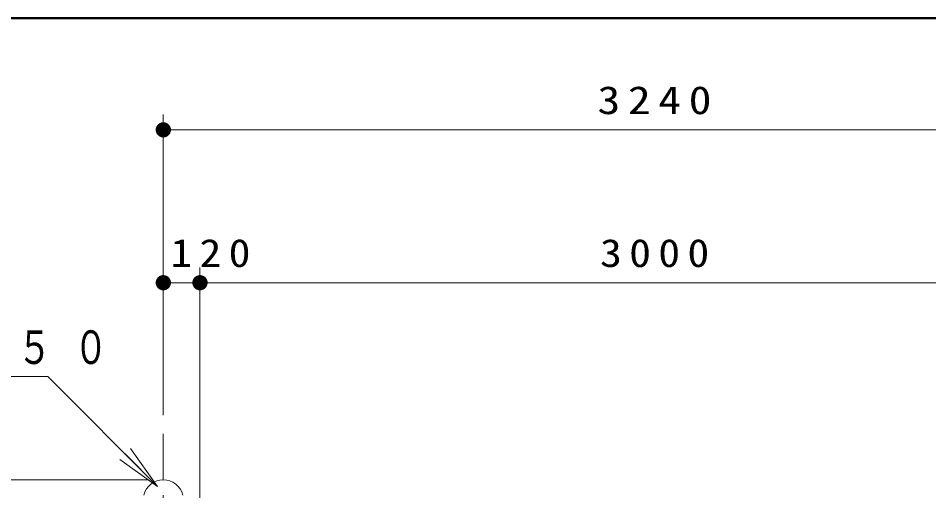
# Model space of a CAD drawing. Units: millimetres on the paper, scale 1:50. Extents: x -365 to 10, y -38 to 257.
# Drawn here: x -126.4 to -66.8, y 226.1 to 257 of the extents above; entities that cross this region are included whole.
import ezdxf

# ---------------------------------------------------------------- set-up
doc = ezdxf.new("R2010")
doc.units = ezdxf.units.MM
doc.linetypes.add('USER2', pattern=[6, 3, -1, 1, -1])
doc.layers.add('LY_1', color=7, linetype='Continuous', lineweight=13)
doc.layers.add('LY_2', color=7, linetype='Continuous', lineweight=13)
doc.styles.add('ＭＳ ゴシック', font='')
doc.styles.get('ＭＳ ゴシック').set_extended_font_data('MS Gothic')

# ---------------------------------------------------------------- blocks, each defined once
blk = doc.blocks.new('filled_dot')
at = {"color": 0, "linetype": 'Continuous', "lineweight": -2, "const_width": 1.25}
blk.add_lwpolyline([(-0.625, 0, 1), (0.625, 0, 1)], format="xyb", close=True, dxfattribs=at)

msp = doc.modelspace()

# ---------------------------------------------------------------- linework, layer by layer
at = {"layer": 'LY_1'}
for p, q in [((-116.907, 231.028), (-116.907, 250.697)), ((-116.907, 249.697), (-52.107, 249.697)), ((-114.507, 220.606), (-114.507, 240.697)), ((-116.907, 239.697), (-110.62, 239.697)), ((-114.507, 239.697), (-54.507, 239.697)), ((-117.29, 226.372), (-119.411, 228.494)), ((-119.057, 228.847), (-117.29, 226.372)), ((-117.29, 226.372), (-119.764, 228.14)), ((-117.907, 226.804), (-146.907, 226.804))]:
    msp.add_line(p, q, dxfattribs=at)
at = {"layer": 'LY_1', "linetype": 'USER2'}
msp.add_line((-116.907, 166.804), (-116.907, 230.028), dxfattribs=at)
at = {"layer": 'LY_1'}
msp.add_lwpolyline([(-117.29, 226.372), (-124.474, 233.557), (-151.78, 233.557)], dxfattribs=at)
msp.add_arc((-116.907, 225.484), 1.319, 14.00253, 165.99746, dxfattribs=at)
at = {"layer": 'LY_2', "lineweight": 50}
msp.add_line((0, 257), (-365, 257), dxfattribs=at)

# ---------------------------------------------------------------- block references
at = {"layer": 'LY_1', "xscale": 0.4, "yscale": 0.4}
for p in [(-116.907, 249.697), (-116.907, 239.697), (-114.507, 239.697)]:
    msp.add_blockref('filled_dot', p, dxfattribs=at)
at = {"layer": 'LY_1', "xscale": 0.4, "yscale": 0.4, "rotation": 180}
msp.add_blockref('filled_dot', (-114.507, 239.697), dxfattribs=at)

# ---------------------------------------------------------------- texts
at = {"layer": 'LY_1', "style": 'ＭＳ ゴシック'}
for s, insert, char_height, attachment_point in [('\\T1.33;\\W1.2;3240', (-84.507, 250.697), 1.833, 8), ('\\T1.33;\\W1.15;120', (-113.588, 240.697), 1.833, 8), ('\\T1.33;\\W1.15;3000', (-84.507, 240.697), 1.833, 8), ('\\T1.64;\\W0.75;鋳鉄\u3000ＦＣＤ４５０', (-152.289, 235.357), 2.199, 4)]:
    msp.add_mtext(s, dxfattribs=dict(at, insert=insert, char_height=char_height, attachment_point=attachment_point))

doc.saveas('drawing.dxf')
